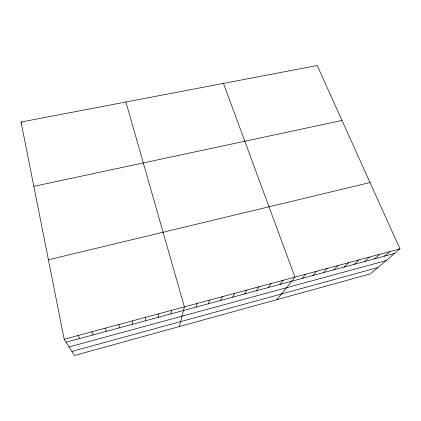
<?xml version="1.0" encoding="UTF-8"?>
<svg xmlns="http://www.w3.org/2000/svg" width="421" height="421" viewBox="0 0 421 421"><rect width="100%" height="100%" fill="white"/><g stroke="black" fill="none" stroke-linecap="round" stroke-linejoin="round"><path stroke-width="0.63" d="M145.419 320.781L145.45 317.355M158.217 317.323L158.549 313.829M170.894 313.892L171.526 310.335M179.372 326.543L184.387 306.877L125.9 102.019M195.918 307.13L197.123 303.446M208.258 303.794L209.747 300.052M220.488 300.489L222.251 296.684M232.608 297.21L234.644 293.348M244.622 293.963L246.922 290.043M256.531 290.743L259.089 286.769M268.335 287.548L271.15 283.522M280.033 284.385L283.101 280.307M276.881 299.657L294.947 277.118L223.483 83.4M302.299 278.37L305.835 274.187M312.877 275.508L316.634 271.282M323.37 272.671L327.349 268.398M333.785 269.856L337.974 265.54M344.11 267.067L348.509 262.704M354.361 264.293L358.966 259.889M364.528 261.546L369.333 257.099M374.611 258.82L379.621 254.331M384.62 256.11L389.825 251.584M399.95 248.858L370.396 273.866L74.459 355.477L64.187 339.226L21.05 122.022L317.192 65.523L399.95 248.858L64.187 339.226M71.902 351.43L377.837 267.572M69.065 346.941L386.031 260.636M66.086 342.231L394.551 253.426M48.41 259.789L370.012 182.535M33.822 186.34L341.994 120.469M78.059 335.49L79.616 338.573M91.794 331.795L93.025 334.948M21.05 122.022L21.676 123.774M105.403 328.133L106.308 331.359M118.875 324.507L119.464 327.801M132.226 320.913L132.499 324.275"/></g></svg>
